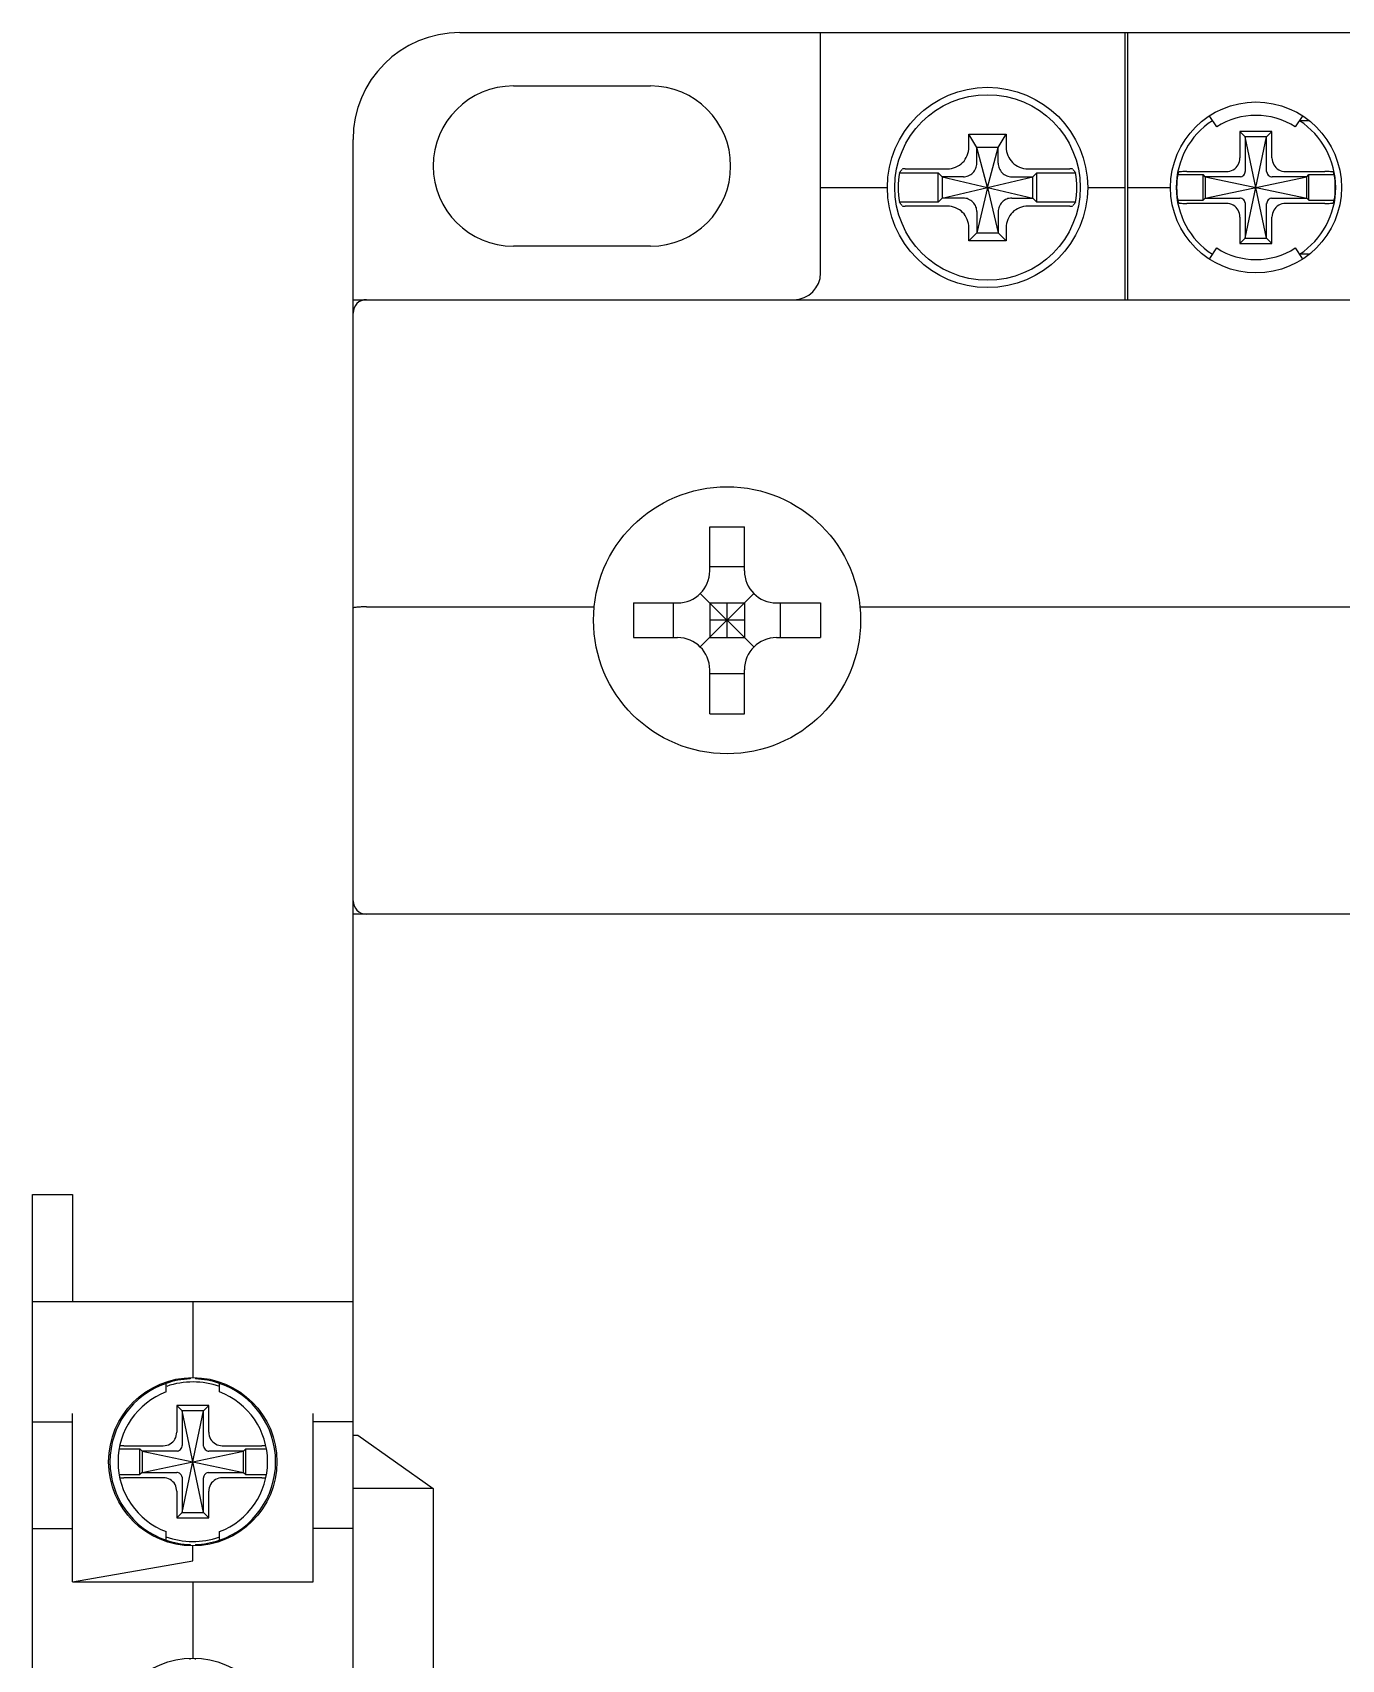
# Model space of a CAD drawing. Header units: millimetres. Extents: x -2410 to -1802, y -2126 to -1959.
# Drawn here: x -2410 to -2361, y -2028.9 to -1968 of the extents above; entities that cross this region are included whole.
import ezdxf

# ---------------------------------------------------------------- set-up
doc = ezdxf.new("R2010")
doc.units = ezdxf.units.MM

msp = doc.modelspace()

# ---------------------------------------------------------------- linework, layer by layer
at = {"color": 7, "linetype": 'Continuous'}
for p, q in [((-2393.975, -1968.004), (-2306.975, -1968.004)), ((-2380.475, -1977.004), (-2380.475, -1968.004)), ((-2369.075, -1978.004), (-2369.075, -1968.004)), ((-2368.975, -1978.004), (-2368.975, -1968.004)), ((-2391.975, -1970.004), (-2386.841, -1970.004)), ((-2365.645, -1971.539), (-2365.9, -1971.147)), ((-2362.449, -1971.147), (-2362.704, -1971.539)), ((-2362.203, -1971.304), (-2362.551, -1971.304)), ((-2374.925, -1972.295), (-2374.925, -1971.804)), ((-2374.625, -1972.304), (-2374.925, -1971.804)), ((-2374.925, -1971.804), (-2373.525, -1971.804)), ((-2373.825, -1972.304), (-2373.525, -1971.804)), ((-2373.525, -1971.804), (-2373.525, -1972.295)), ((-2364.775, -1971.704), (-2364.775, -1972.699)), ((-2364.575, -1971.904), (-2364.775, -1971.704)), ((-2363.575, -1971.704), (-2364.775, -1971.704)), ((-2364.575, -1975.704), (-2363.775, -1971.904)), ((-2364.575, -1971.904), (-2364.575, -1973.202)), ((-2363.775, -1975.704), (-2364.575, -1971.904)), ((-2363.775, -1971.904), (-2364.575, -1971.904)), ((-2363.775, -1971.904), (-2363.575, -1971.704)), ((-2363.775, -1973.202), (-2363.775, -1971.904)), ((-2363.575, -1972.699), (-2363.575, -1971.704)), ((-2397.975, -2122.004), (-2397.975, -1972.004)), ((-2374.625, -1972.864), (-2374.625, -1972.304)), ((-2374.225, -1973.804), (-2374.625, -1972.304)), ((-2373.825, -1972.304), (-2374.625, -1972.304)), ((-2374.225, -1973.804), (-2373.825, -1972.304)), ((-2373.825, -1972.864), (-2373.825, -1972.304)), ((-2377.31, -1973.104), (-2375.733, -1973.104)), ((-2372.716, -1973.104), (-2371.14, -1973.104)), ((-2366.759, -1973.204), (-2365.28, -1973.204)), ((-2363.07, -1973.204), (-2361.591, -1973.204)), ((-2380.475, -1973.804), (-2377.975, -1973.804)), ((-2377.522, -1973.254), (-2376.075, -1973.254)), ((-2376.075, -1974.354), (-2376.075, -1973.254)), ((-2375.925, -1973.404), (-2376.075, -1973.254)), ((-2375.925, -1973.404), (-2375.925, -1974.204)), ((-2375.925, -1973.404), (-2372.525, -1974.204)), ((-2375.925, -1974.204), (-2372.525, -1973.404)), ((-2375.165, -1973.404), (-2375.925, -1973.404)), ((-2374.225, -1973.804), (-2374.625, -1975.504)), ((-2374.225, -1973.804), (-2373.825, -1975.504)), ((-2373.284, -1973.404), (-2372.525, -1973.404)), ((-2372.525, -1973.404), (-2372.375, -1973.254)), ((-2372.525, -1974.204), (-2372.525, -1973.404)), ((-2372.375, -1974.354), (-2372.375, -1973.254)), ((-2372.375, -1973.254), (-2370.928, -1973.254)), ((-2370.475, -1973.804), (-2369.075, -1973.804)), ((-2368.975, -1973.804), (-2367.375, -1973.804)), ((-2367.104, -1973.324), (-2366.155, -1973.324)), ((-2366.155, -1974.284), (-2366.155, -1973.324)), ((-2366.075, -1973.404), (-2366.155, -1973.324)), ((-2366.075, -1973.404), (-2366.075, -1974.204)), ((-2366.075, -1973.404), (-2362.275, -1974.204)), ((-2366.075, -1974.204), (-2362.275, -1973.404)), ((-2364.777, -1973.404), (-2366.075, -1973.404)), ((-2362.275, -1973.404), (-2363.573, -1973.404)), ((-2362.275, -1973.404), (-2362.195, -1973.324)), ((-2362.275, -1974.204), (-2362.275, -1973.404)), ((-2362.195, -1974.284), (-2362.195, -1973.324)), ((-2362.195, -1973.324), (-2361.245, -1973.324)), ((-2376.075, -1974.354), (-2377.522, -1974.354)), ((-2375.925, -1974.204), (-2376.075, -1974.354)), ((-2375.165, -1974.204), (-2375.925, -1974.204)), ((-2373.284, -1974.204), (-2372.525, -1974.204)), ((-2372.525, -1974.204), (-2372.375, -1974.354)), ((-2370.928, -1974.354), (-2372.375, -1974.354)), ((-2367.104, -1974.284), (-2366.155, -1974.284)), ((-2365.28, -1974.404), (-2366.759, -1974.404)), ((-2366.075, -1974.204), (-2366.155, -1974.284)), ((-2366.075, -1974.204), (-2364.777, -1974.204)), ((-2364.575, -1974.406), (-2364.575, -1975.704)), ((-2363.775, -1975.704), (-2363.775, -1974.406)), ((-2363.573, -1974.204), (-2362.275, -1974.204)), ((-2361.591, -1974.404), (-2363.07, -1974.404)), ((-2362.275, -1974.204), (-2362.195, -1974.284)), ((-2362.195, -1974.284), (-2361.245, -1974.284)), ((-2375.733, -1974.504), (-2377.31, -1974.504)), ((-2374.625, -1974.744), (-2374.625, -1975.504)), ((-2373.825, -1974.744), (-2373.825, -1975.504)), ((-2371.14, -1974.504), (-2372.716, -1974.504)), ((-2364.775, -1974.909), (-2364.775, -1975.904)), ((-2363.575, -1975.904), (-2363.575, -1974.909)), ((-2374.925, -1975.804), (-2374.925, -1975.312)), ((-2374.625, -1975.504), (-2374.925, -1975.804)), ((-2374.625, -1975.504), (-2373.825, -1975.504)), ((-2373.825, -1975.504), (-2373.525, -1975.804)), ((-2373.525, -1975.312), (-2373.525, -1975.804)), ((-2386.841, -1976.004), (-2391.975, -1976.004)), ((-2373.525, -1975.804), (-2374.925, -1975.804)), ((-2365.9, -1976.46), (-2365.645, -1976.068)), ((-2364.575, -1975.704), (-2364.775, -1975.904)), ((-2364.775, -1975.904), (-2363.575, -1975.904)), ((-2364.575, -1975.704), (-2363.775, -1975.704)), ((-2363.775, -1975.704), (-2363.575, -1975.904)), ((-2362.704, -1976.068), (-2362.449, -1976.46)), ((-2362.206, -1976.304), (-2362.551, -1976.304)), ((-2397.975, -1978.004), (-2302.975, -1978.004)), ((-2384.625, -1988.154), (-2384.625, -1986.504)), ((-2384.625, -1986.504), (-2383.325, -1986.504)), ((-2383.325, -1988.154), (-2383.325, -1986.504)), ((-2383.325, -1988.004), (-2384.625, -1988.004)), ((-2384.976, -1991.005), (-2382.973, -1989.002)), ((-2382.973, -1991.005), (-2384.976, -1989.002)), ((-2397.475, -1989.504), (-2388.95, -1989.504)), ((-2387.475, -1989.354), (-2387.475, -1990.654)), ((-2387.475, -1989.354), (-2385.825, -1989.354)), ((-2385.975, -1990.654), (-2385.975, -1989.354)), ((-2384.625, -1989.354), (-2384.625, -1990.654)), ((-2384.625, -1989.354), (-2383.325, -1989.354)), ((-2383.975, -1990.654), (-2383.975, -1989.354)), ((-2383.325, -1989.354), (-2383.325, -1990.654)), ((-2382.125, -1989.354), (-2380.475, -1989.354)), ((-2381.975, -1990.654), (-2381.975, -1989.354)), ((-2380.475, -1989.354), (-2380.475, -1990.654)), ((-2379, -1989.504), (-2355.45, -1989.504)), ((-2383.325, -1990.004), (-2384.625, -1990.004)), ((-2387.475, -1990.654), (-2385.825, -1990.654)), ((-2384.625, -1990.654), (-2383.325, -1990.654)), ((-2382.125, -1990.654), (-2380.475, -1990.654)), ((-2384.625, -1993.504), (-2384.625, -1991.854)), ((-2383.325, -1992.004), (-2384.625, -1992.004)), ((-2383.325, -1993.504), (-2383.325, -1991.854)), ((-2384.625, -1993.504), (-2383.325, -1993.504)), ((-2302.975, -2001.004), (-2397.975, -2001.004)), ((-2409.975, -2082.504), (-2409.975, -2011.504)), ((-2409.975, -2011.504), (-2408.475, -2011.504)), ((-2408.475, -2011.504), (-2408.475, -2015.504)), ((-2409.975, -2015.504), (-2397.975, -2015.504)), ((-2403.975, -2015.504), (-2403.975, -2018.354)), ((-2404.975, -2018.889), (-2404.975, -2018.538)), ((-2404.075, -2018.367), (-2404.075, -2018.405)), ((-2403.875, -2018.366), (-2403.875, -2018.405)), ((-2402.975, -2018.889), (-2402.975, -2018.539)), ((-2404.575, -2019.404), (-2404.575, -2020.399)), ((-2404.375, -2019.604), (-2404.575, -2019.404)), ((-2403.375, -2019.404), (-2404.575, -2019.404)), ((-2403.575, -2019.604), (-2403.375, -2019.404)), ((-2403.375, -2020.399), (-2403.375, -2019.404)), ((-2409.975, -2020.004), (-2408.475, -2020.004)), ((-2408.475, -2026.004), (-2408.475, -2019.704)), ((-2404.375, -2019.604), (-2404.375, -2020.902)), ((-2404.375, -2023.404), (-2403.575, -2019.604)), ((-2403.575, -2023.404), (-2404.375, -2019.604)), ((-2403.575, -2019.604), (-2404.375, -2019.604)), ((-2403.575, -2020.902), (-2403.575, -2019.604)), ((-2399.475, -2026.004), (-2399.475, -2019.704)), ((-2397.975, -2020.004), (-2399.475, -2020.004)), ((-2397.975, -2020.504), (-2397.803, -2020.504)), ((-2397.803, -2020.504), (-2394.975, -2022.504)), ((-2406.716, -2021.024), (-2405.955, -2021.024)), ((-2406.559, -2020.904), (-2405.08, -2020.904)), ((-2405.955, -2021.984), (-2405.955, -2021.024)), ((-2405.875, -2021.104), (-2405.955, -2021.024)), ((-2405.875, -2021.104), (-2405.875, -2021.904)), ((-2405.875, -2021.104), (-2402.075, -2021.904)), ((-2404.577, -2021.104), (-2405.875, -2021.104)), ((-2405.875, -2021.904), (-2402.075, -2021.104)), ((-2402.075, -2021.104), (-2403.373, -2021.104)), ((-2402.87, -2020.904), (-2401.391, -2020.904)), ((-2402.075, -2021.104), (-2401.995, -2021.024)), ((-2402.075, -2021.904), (-2402.075, -2021.104)), ((-2401.995, -2021.984), (-2401.995, -2021.024)), ((-2401.995, -2021.024), (-2401.229, -2021.024)), ((-2405.875, -2021.904), (-2405.955, -2021.984)), ((-2405.875, -2021.904), (-2404.577, -2021.904)), ((-2403.373, -2021.904), (-2402.075, -2021.904)), ((-2402.075, -2021.904), (-2401.995, -2021.984)), ((-2406.716, -2021.984), (-2405.955, -2021.984)), ((-2405.08, -2022.104), (-2406.559, -2022.104)), ((-2404.375, -2022.106), (-2404.375, -2023.404)), ((-2403.575, -2023.404), (-2403.575, -2022.106)), ((-2401.391, -2022.104), (-2402.87, -2022.104)), ((-2401.995, -2021.984), (-2401.229, -2021.984)), ((-2394.975, -2022.504), (-2397.975, -2022.504)), ((-2394.975, -2022.504), (-2394.975, -2071.504)), ((-2404.575, -2022.609), (-2404.575, -2023.604)), ((-2403.375, -2023.604), (-2403.375, -2022.609)), ((-2404.375, -2023.404), (-2404.575, -2023.604)), ((-2404.575, -2023.604), (-2403.375, -2023.604)), ((-2404.375, -2023.404), (-2403.575, -2023.404)), ((-2403.575, -2023.404), (-2403.375, -2023.604)), ((-2409.975, -2024.004), (-2408.475, -2024.004)), ((-2404.975, -2024.47), (-2404.975, -2024.119)), ((-2402.975, -2024.469), (-2402.975, -2024.119)), ((-2397.975, -2024.004), (-2399.475, -2024.004)), ((-2404.075, -2024.602), (-2404.075, -2024.641)), ((-2403.975, -2025.21), (-2403.975, -2024.654)), ((-2403.875, -2024.602), (-2403.875, -2024.642)), ((-2408.475, -2026.004), (-2403.975, -2025.21)), ((-2408.475, -2026.004), (-2399.475, -2026.004)), ((-2403.975, -2026.004), (-2403.975, -2028.854)), ((-2404.075, -2028.905), (-2404.075, -2028.867)), ((-2403.875, -2028.905), (-2403.875, -2028.866))]:
    msp.add_line(p, q, dxfattribs=at)
for centre, radius in [((-2374.225, -1973.804), 3.75), ((-2374.225, -1973.804), 3.473), ((-2364.175, -1973.804), 3.2), ((-2383.975, -1990.004), 5), ((-2403.975, -2021.504), 3.15), ((-2403.975, -2032.004), 3.15)]:
    msp.add_circle(centre, radius, dxfattribs=at)
for centre, radius, start, end in [((-2393.975, -1972.004), 4, 90, 180), ((-2391.975, -1973.004), 3, 90, 270), ((-2386.841, -1973.004), 3, 270, 90), ((-2364.175, -1973.804), 2.986, 123.15283, 236.84964), ((-2364.175, -1973.804), 2.7, 57, 123), ((-2364.175, -1973.804), 2.986, 303.15283, 56.84964), ((-2374.225, -1973.804), 3.343, 170.52911, 189.47089), ((-2374.225, -1973.804), 3.343, 350.52911, 9.47089), ((-2364.175, -1973.804), 2.969, 170.6948, 189.3052), ((-2364.175, -1973.804), 2.969, 350.6948, 9.3052), ((-2364.175, -1973.804), 2.7, 237, 303), ((-2381.475, -1977.004), 1, 270, 0), ((-2397.475, -1978.504), 0.5, 90, 180), ((-2385.825, -1988.154), 1.2, 270, 0), ((-2382.125, -1988.154), 1.2, 180, 270), ((-2385.825, -1991.854), 1.2, 0, 90), ((-2382.125, -1991.854), 1.2, 90, 180), ((-2397.475, -2000.504), 0.5, 180, 270), ((-2403.975, -2021.504), 3.1, 108.81906, 251.18094), ((-2403.975, -2021.504), 3.1, 91.84857, 108.80123), ((-2403.975, -2021.504), 2.986, 70.29231, 109.12627), ((-2403.975, -2021.504), 3.1, 71.20279, 88.15143), ((-2403.975, -2021.504), 3.1, 288.81906, 71.18094), ((-2403.975, -2021.504), 2.8, 110.92483, 249.07517), ((-2403.975, -2021.504), 2.8, 290.92483, 69.07517), ((-2403.975, -2021.504), 2.986, 250.29231, 289.12627), ((-2403.975, -2021.504), 3.1, 251.19877, 268.15143), ((-2403.975, -2021.504), 3.1, 271.84857, 288.79721)]:
    msp.add_arc(centre, radius, start, end, dxfattribs=at)
for points, knots in [([(-2375.733, -1973.104), (-2375.626, -1973.104), (-2375.412, -1973.064), (-2375.142, -1972.887), (-2374.964, -1972.616), (-2374.925, -1972.403), (-2374.925, -1972.295)], [0, 0, 0, 0, 0.321065, 0.633013, 0.94508, 1.266508, 1.266508, 1.266508, 1.266508]), ([(-2373.525, -1972.295), (-2373.525, -1972.403), (-2373.485, -1972.616), (-2373.307, -1972.886), (-2373.037, -1973.064), (-2372.823, -1973.104), (-2372.716, -1973.104)], [0, 0, 0, 0, 0.321103, 0.633017, 0.945047, 1.266508, 1.266508, 1.266508, 1.266508]), ([(-2377.522, -1973.254), (-2377.51, -1973.239), (-2377.487, -1973.208), (-2377.451, -1973.163), (-2377.427, -1973.133), (-2377.415, -1973.118)], [0, 0, 0, 0, 0.0575719, 0.1153185, 0.1732536, 0.1732536, 0.1732536, 0.1732536]), ([(-2377.31, -1973.104), (-2377.333, -1973.104), (-2377.365, -1973.108), (-2377.407, -1973.108), (-2377.415, -1973.118)], [0, 0, 0, 0, 0.070061, 0.1064932, 0.1064932, 0.1064932, 0.1064932]), ([(-2375.129, -1973.404), (-2375.067, -1973.405), (-2374.934, -1973.38), (-2374.765, -1973.265), (-2374.649, -1973.095), (-2374.623, -1972.962), (-2374.624, -1972.899)], [0, 0, 0, 0, 0.1863171, 0.3928379, 0.5998159, 0.787513, 0.787513, 0.787513, 0.787513]), ([(-2374.624, -1972.899), (-2374.624, -1972.895), (-2374.625, -1972.883), (-2374.625, -1972.872), (-2374.625, -1972.864)], [0, 0, 0, 0, 0.0119934, 0.03574552, 0.03574552, 0.03574552, 0.03574552]), ([(-2373.825, -1972.899), (-2373.826, -1972.961), (-2373.801, -1973.094), (-2373.686, -1973.264), (-2373.516, -1973.38), (-2373.383, -1973.405), (-2373.32, -1973.404)], [0, 0, 0, 0, 0.1863171, 0.3928379, 0.5998159, 0.787513, 0.787513, 0.787513, 0.787513]), ([(-2373.825, -1972.899), (-2373.825, -1972.895), (-2373.825, -1972.883), (-2373.825, -1972.872), (-2373.825, -1972.864)], [0, 0, 0, 0, 0.0119934, 0.03574552, 0.03574552, 0.03574552, 0.03574552]), ([(-2371.035, -1973.118), (-2371.042, -1973.108), (-2371.084, -1973.108), (-2371.116, -1973.104), (-2371.14, -1973.104)], [0, 0, 0, 0, 0.0364322, 0.1064932, 0.1064932, 0.1064932, 0.1064932]), ([(-2371.035, -1973.118), (-2371.022, -1973.133), (-2370.998, -1973.163), (-2370.963, -1973.208), (-2370.939, -1973.239), (-2370.928, -1973.254)], [0, 0, 0, 0, 0.0579339, 0.1156805, 0.1732536, 0.1732536, 0.1732536, 0.1732536]), ([(-2366.759, -1973.204), (-2366.81, -1973.204), (-2366.904, -1973.203), (-2366.995, -1973.22), (-2367.066, -1973.219), (-2367.072, -1973.233)], [0, 0, 0, 0, 0.1532713, 0.2685235, 0.3159476, 0.3159476, 0.3159476, 0.3159476]), ([(-2365.28, -1973.204), (-2365.192, -1973.204), (-2365.014, -1973.159), (-2364.82, -1972.965), (-2364.775, -1972.787), (-2364.775, -1972.699)], [0, 0, 0, 0, 0.2631051, 0.5226062, 0.7862191, 0.7862191, 0.7862191, 0.7862191]), ([(-2364.576, -1973.226), (-2364.576, -1973.221), (-2364.574, -1973.213), (-2364.575, -1973.205), (-2364.575, -1973.202)], [0, 0, 0, 0, 0.01605248, 0.02415809, 0.02415809, 0.02415809, 0.02415809]), ([(-2363.773, -1973.226), (-2363.774, -1973.221), (-2363.775, -1973.213), (-2363.774, -1973.205), (-2363.774, -1973.202)], [0, 0, 0, 0, 0.01605248, 0.02415809, 0.02415809, 0.02415809, 0.02415809]), ([(-2363.575, -1972.699), (-2363.575, -1972.787), (-2363.53, -1972.965), (-2363.336, -1973.159), (-2363.158, -1973.204), (-2363.07, -1973.204)], [0, 0, 0, 0, 0.2631621, 0.5225616, 0.7862192, 0.7862192, 0.7862192, 0.7862192]), ([(-2361.277, -1973.233), (-2361.283, -1973.219), (-2361.354, -1973.22), (-2361.445, -1973.203), (-2361.539, -1973.204), (-2361.591, -1973.204)], [0, 0, 0, 0, 0.0474242, 0.1626764, 0.3159476, 0.3159476, 0.3159476, 0.3159476]), ([(-2375.129, -1973.404), (-2375.133, -1973.404), (-2375.145, -1973.404), (-2375.157, -1973.404), (-2375.165, -1973.404)], [0, 0, 0, 0, 0.0119934, 0.03574552, 0.03574552, 0.03574552, 0.03574552]), ([(-2373.32, -1973.404), (-2373.316, -1973.404), (-2373.304, -1973.404), (-2373.292, -1973.404), (-2373.284, -1973.404)], [0, 0, 0, 0, 0.0119934, 0.03574552, 0.03574552, 0.03574552, 0.03574552]), ([(-2367.072, -1973.233), (-2367.076, -1973.243), (-2367.083, -1973.263), (-2367.094, -1973.294), (-2367.101, -1973.314), (-2367.104, -1973.324)], [0, 0, 0, 0, 0.03206305, 0.06410962, 0.09614328, 0.09614328, 0.09614328, 0.09614328]), ([(-2364.752, -1973.402), (-2364.758, -1973.403), (-2364.766, -1973.404), (-2364.774, -1973.403), (-2364.776, -1973.403)], [0, 0, 0, 0, 0.01605248, 0.02415809, 0.02415809, 0.02415809, 0.02415809]), ([(-2364.752, -1973.402), (-2364.724, -1973.398), (-2364.666, -1973.376), (-2364.602, -1973.312), (-2364.58, -1973.255), (-2364.576, -1973.226)], [0, 0, 0, 0, 0.0874412, 0.1770622, 0.2645034, 0.2645034, 0.2645034, 0.2645034]), ([(-2363.773, -1973.226), (-2363.769, -1973.255), (-2363.747, -1973.312), (-2363.683, -1973.376), (-2363.626, -1973.398), (-2363.597, -1973.402)], [0, 0, 0, 0, 0.0874412, 0.1770622, 0.2645034, 0.2645034, 0.2645034, 0.2645034]), ([(-2363.597, -1973.402), (-2363.592, -1973.403), (-2363.584, -1973.404), (-2363.575, -1973.403), (-2363.573, -1973.403)], [0, 0, 0, 0, 0.01605248, 0.02415809, 0.02415809, 0.02415809, 0.02415809]), ([(-2361.245, -1973.324), (-2361.249, -1973.314), (-2361.256, -1973.294), (-2361.266, -1973.263), (-2361.274, -1973.243), (-2361.277, -1973.233)], [0, 0, 0, 0, 0.03203366, 0.06408023, 0.09614328, 0.09614328, 0.09614328, 0.09614328]), ([(-2377.415, -1974.49), (-2377.427, -1974.475), (-2377.451, -1974.445), (-2377.487, -1974.4), (-2377.51, -1974.369), (-2377.522, -1974.354)], [0, 0, 0, 0, 0.0579339, 0.1156805, 0.1732536, 0.1732536, 0.1732536, 0.1732536]), ([(-2375.129, -1974.203), (-2375.133, -1974.204), (-2375.145, -1974.204), (-2375.157, -1974.204), (-2375.165, -1974.204)], [0, 0, 0, 0, 0.0119934, 0.03574552, 0.03574552, 0.03574552, 0.03574552]), ([(-2374.624, -1974.708), (-2374.623, -1974.646), (-2374.648, -1974.513), (-2374.764, -1974.344), (-2374.933, -1974.228), (-2375.067, -1974.202), (-2375.129, -1974.203)], [0, 0, 0, 0, 0.1863171, 0.3928379, 0.5998159, 0.787513, 0.787513, 0.787513, 0.787513]), ([(-2373.32, -1974.203), (-2373.382, -1974.202), (-2373.515, -1974.227), (-2373.685, -1974.343), (-2373.801, -1974.512), (-2373.826, -1974.646), (-2373.825, -1974.708)], [0, 0, 0, 0, 0.1863171, 0.3928379, 0.5998159, 0.787513, 0.787513, 0.787513, 0.787513]), ([(-2373.32, -1974.203), (-2373.316, -1974.204), (-2373.304, -1974.204), (-2373.292, -1974.204), (-2373.284, -1974.204)], [0, 0, 0, 0, 0.0119934, 0.03574552, 0.03574552, 0.03574552, 0.03574552]), ([(-2370.928, -1974.354), (-2370.939, -1974.369), (-2370.963, -1974.4), (-2370.998, -1974.445), (-2371.022, -1974.475), (-2371.035, -1974.49)], [0, 0, 0, 0, 0.0575719, 0.1153185, 0.1732536, 0.1732536, 0.1732536, 0.1732536]), ([(-2367.104, -1974.284), (-2367.101, -1974.294), (-2367.094, -1974.314), (-2367.083, -1974.344), (-2367.076, -1974.364), (-2367.072, -1974.374)], [0, 0, 0, 0, 0.03203366, 0.06408023, 0.09614328, 0.09614328, 0.09614328, 0.09614328]), ([(-2367.072, -1974.374), (-2367.066, -1974.389), (-2366.995, -1974.387), (-2366.904, -1974.405), (-2366.81, -1974.404), (-2366.759, -1974.404)], [0, 0, 0, 0, 0.0474242, 0.1626764, 0.3159476, 0.3159476, 0.3159476, 0.3159476]), ([(-2364.775, -1974.909), (-2364.775, -1974.821), (-2364.82, -1974.643), (-2365.013, -1974.449), (-2365.192, -1974.404), (-2365.28, -1974.404)], [0, 0, 0, 0, 0.2631621, 0.5225616, 0.7862192, 0.7862192, 0.7862192, 0.7862192]), ([(-2364.752, -1974.205), (-2364.758, -1974.205), (-2364.766, -1974.204), (-2364.774, -1974.204), (-2364.776, -1974.205)], [0, 0, 0, 0, 0.01605248, 0.02415809, 0.02415809, 0.02415809, 0.02415809]), ([(-2364.576, -1974.382), (-2364.58, -1974.353), (-2364.602, -1974.296), (-2364.666, -1974.232), (-2364.724, -1974.21), (-2364.752, -1974.205)], [0, 0, 0, 0, 0.0874412, 0.1770622, 0.2645034, 0.2645034, 0.2645034, 0.2645034]), ([(-2364.576, -1974.382), (-2364.576, -1974.387), (-2364.574, -1974.395), (-2364.575, -1974.403), (-2364.575, -1974.406)], [0, 0, 0, 0, 0.01605248, 0.02415809, 0.02415809, 0.02415809, 0.02415809]), ([(-2363.773, -1974.382), (-2363.774, -1974.387), (-2363.775, -1974.395), (-2363.774, -1974.403), (-2363.774, -1974.406)], [0, 0, 0, 0, 0.01605248, 0.02415809, 0.02415809, 0.02415809, 0.02415809]), ([(-2363.597, -1974.205), (-2363.626, -1974.21), (-2363.683, -1974.232), (-2363.747, -1974.296), (-2363.769, -1974.353), (-2363.773, -1974.382)], [0, 0, 0, 0, 0.0874412, 0.1770622, 0.2645034, 0.2645034, 0.2645034, 0.2645034]), ([(-2363.597, -1974.205), (-2363.592, -1974.205), (-2363.584, -1974.204), (-2363.575, -1974.204), (-2363.573, -1974.205)], [0, 0, 0, 0, 0.01605248, 0.02415809, 0.02415809, 0.02415809, 0.02415809]), ([(-2363.07, -1974.404), (-2363.157, -1974.404), (-2363.335, -1974.449), (-2363.53, -1974.643), (-2363.575, -1974.821), (-2363.575, -1974.909)], [0, 0, 0, 0, 0.2632141, 0.522521, 0.7862193, 0.7862193, 0.7862193, 0.7862193]), ([(-2361.591, -1974.404), (-2361.539, -1974.404), (-2361.445, -1974.405), (-2361.354, -1974.387), (-2361.283, -1974.389), (-2361.277, -1974.374)], [0, 0, 0, 0, 0.1532713, 0.2685235, 0.3159476, 0.3159476, 0.3159476, 0.3159476]), ([(-2361.277, -1974.374), (-2361.274, -1974.364), (-2361.266, -1974.344), (-2361.256, -1974.314), (-2361.249, -1974.294), (-2361.245, -1974.284)], [0, 0, 0, 0, 0.03206305, 0.06410962, 0.09614328, 0.09614328, 0.09614328, 0.09614328]), ([(-2377.415, -1974.49), (-2377.407, -1974.5), (-2377.365, -1974.499), (-2377.333, -1974.504), (-2377.31, -1974.504)], [0, 0, 0, 0, 0.0364322, 0.1064932, 0.1064932, 0.1064932, 0.1064932]), ([(-2374.925, -1975.312), (-2374.925, -1975.205), (-2374.964, -1974.992), (-2375.142, -1974.721), (-2375.412, -1974.543), (-2375.626, -1974.504), (-2375.733, -1974.504)], [0, 0, 0, 0, 0.321117, 0.633019, 0.945036, 1.266508, 1.266508, 1.266508, 1.266508]), ([(-2374.624, -1974.708), (-2374.624, -1974.712), (-2374.625, -1974.724), (-2374.625, -1974.736), (-2374.625, -1974.744)], [0, 0, 0, 0, 0.0119934, 0.03574552, 0.03574552, 0.03574552, 0.03574552]), ([(-2373.825, -1974.708), (-2373.825, -1974.712), (-2373.825, -1974.724), (-2373.825, -1974.736), (-2373.825, -1974.744)], [0, 0, 0, 0, 0.0119934, 0.03574552, 0.03574552, 0.03574552, 0.03574552]), ([(-2372.716, -1974.504), (-2372.823, -1974.504), (-2373.037, -1974.543), (-2373.307, -1974.721), (-2373.485, -1974.991), (-2373.525, -1975.205), (-2373.525, -1975.312)], [0, 0, 0, 0, 0.321152, 0.633023, 0.945006, 1.266508, 1.266508, 1.266508, 1.266508]), ([(-2371.14, -1974.504), (-2371.116, -1974.504), (-2371.084, -1974.499), (-2371.042, -1974.5), (-2371.035, -1974.49)], [0, 0, 0, 0, 0.070061, 0.1064932, 0.1064932, 0.1064932, 0.1064932]), ([(-2397.475, -1989.504), (-2397.539, -1989.504), (-2397.654, -1989.507), (-2397.818, -1989.512), (-2397.901, -1989.529), (-2397.975, -1989.534), (-2397.975, -1989.548)], [0, 0, 0, 0, 0.1917303, 0.3542328, 0.4633232, 0.5047529, 0.5047529, 0.5047529, 0.5047529]), ([(-2405.08, -2020.904), (-2404.992, -2020.904), (-2404.814, -2020.859), (-2404.62, -2020.665), (-2404.575, -2020.487), (-2404.575, -2020.399)], [0, 0, 0, 0, 0.2631051, 0.5226062, 0.7862191, 0.7862191, 0.7862191, 0.7862191]), ([(-2403.375, -2020.399), (-2403.375, -2020.487), (-2403.33, -2020.665), (-2403.136, -2020.859), (-2402.958, -2020.904), (-2402.87, -2020.904)], [0, 0, 0, 0, 0.2631621, 0.5225616, 0.7862192, 0.7862192, 0.7862192, 0.7862192]), ([(-2404.552, -2021.102), (-2404.558, -2021.103), (-2404.566, -2021.104), (-2404.574, -2021.103), (-2404.576, -2021.103)], [0, 0, 0, 0, 0.01605248, 0.02415809, 0.02415809, 0.02415809, 0.02415809]), ([(-2404.552, -2021.102), (-2404.524, -2021.098), (-2404.466, -2021.076), (-2404.402, -2021.012), (-2404.38, -2020.955), (-2404.376, -2020.926)], [0, 0, 0, 0, 0.0874412, 0.1770622, 0.2645034, 0.2645034, 0.2645034, 0.2645034]), ([(-2404.376, -2020.926), (-2404.376, -2020.921), (-2404.374, -2020.913), (-2404.375, -2020.905), (-2404.375, -2020.902)], [0, 0, 0, 0, 0.01605248, 0.02415809, 0.02415809, 0.02415809, 0.02415809]), ([(-2403.573, -2020.926), (-2403.574, -2020.921), (-2403.575, -2020.913), (-2403.574, -2020.905), (-2403.574, -2020.902)], [0, 0, 0, 0, 0.01605248, 0.02415809, 0.02415809, 0.02415809, 0.02415809]), ([(-2403.573, -2020.926), (-2403.569, -2020.955), (-2403.547, -2021.012), (-2403.483, -2021.076), (-2403.426, -2021.098), (-2403.397, -2021.102)], [0, 0, 0, 0, 0.0874412, 0.1770622, 0.2645034, 0.2645034, 0.2645034, 0.2645034]), ([(-2403.397, -2021.102), (-2403.392, -2021.103), (-2403.384, -2021.104), (-2403.375, -2021.103), (-2403.373, -2021.103)], [0, 0, 0, 0, 0.01605248, 0.02415809, 0.02415809, 0.02415809, 0.02415809]), ([(-2404.552, -2021.905), (-2404.558, -2021.905), (-2404.566, -2021.904), (-2404.574, -2021.904), (-2404.576, -2021.905)], [0, 0, 0, 0, 0.01605248, 0.02415809, 0.02415809, 0.02415809, 0.02415809]), ([(-2404.376, -2022.082), (-2404.38, -2022.053), (-2404.402, -2021.996), (-2404.466, -2021.932), (-2404.524, -2021.91), (-2404.552, -2021.905)], [0, 0, 0, 0, 0.0874412, 0.1770622, 0.2645034, 0.2645034, 0.2645034, 0.2645034]), ([(-2403.397, -2021.905), (-2403.426, -2021.91), (-2403.483, -2021.932), (-2403.547, -2021.996), (-2403.569, -2022.053), (-2403.573, -2022.082)], [0, 0, 0, 0, 0.0874412, 0.1770622, 0.2645034, 0.2645034, 0.2645034, 0.2645034]), ([(-2403.397, -2021.905), (-2403.392, -2021.905), (-2403.384, -2021.904), (-2403.375, -2021.904), (-2403.373, -2021.905)], [0, 0, 0, 0, 0.01605248, 0.02415809, 0.02415809, 0.02415809, 0.02415809]), ([(-2404.575, -2022.609), (-2404.575, -2022.521), (-2404.62, -2022.343), (-2404.813, -2022.149), (-2404.992, -2022.104), (-2405.08, -2022.104)], [0, 0, 0, 0, 0.2631621, 0.5225616, 0.7862192, 0.7862192, 0.7862192, 0.7862192]), ([(-2404.376, -2022.082), (-2404.376, -2022.087), (-2404.374, -2022.095), (-2404.375, -2022.103), (-2404.375, -2022.106)], [0, 0, 0, 0, 0.01605248, 0.02415809, 0.02415809, 0.02415809, 0.02415809]), ([(-2403.573, -2022.082), (-2403.574, -2022.087), (-2403.575, -2022.095), (-2403.574, -2022.103), (-2403.574, -2022.106)], [0, 0, 0, 0, 0.01605248, 0.02415809, 0.02415809, 0.02415809, 0.02415809]), ([(-2402.87, -2022.104), (-2402.957, -2022.104), (-2403.135, -2022.149), (-2403.33, -2022.343), (-2403.375, -2022.521), (-2403.375, -2022.609)], [0, 0, 0, 0, 0.2632141, 0.522521, 0.7862193, 0.7862193, 0.7862193, 0.7862193])]:
    msp.add_open_spline(points, degree=3, knots=knots, dxfattribs=at)
for points in [[(-2406.559, -2020.904), (-2406.607, -2020.904), (-2406.655, -2020.903), (-2406.702, -2020.907)], [(-2401.261, -2020.906), (-2401.304, -2020.903), (-2401.347, -2020.904), (-2401.391, -2020.904)], [(-2406.702, -2022.101), (-2406.655, -2022.105), (-2406.607, -2022.104), (-2406.559, -2022.104)], [(-2401.391, -2022.104), (-2401.347, -2022.104), (-2401.304, -2022.104), (-2401.261, -2022.102)]]:
    msp.add_open_spline(points, degree=3, dxfattribs=at)

doc.saveas('drawing.dxf')
